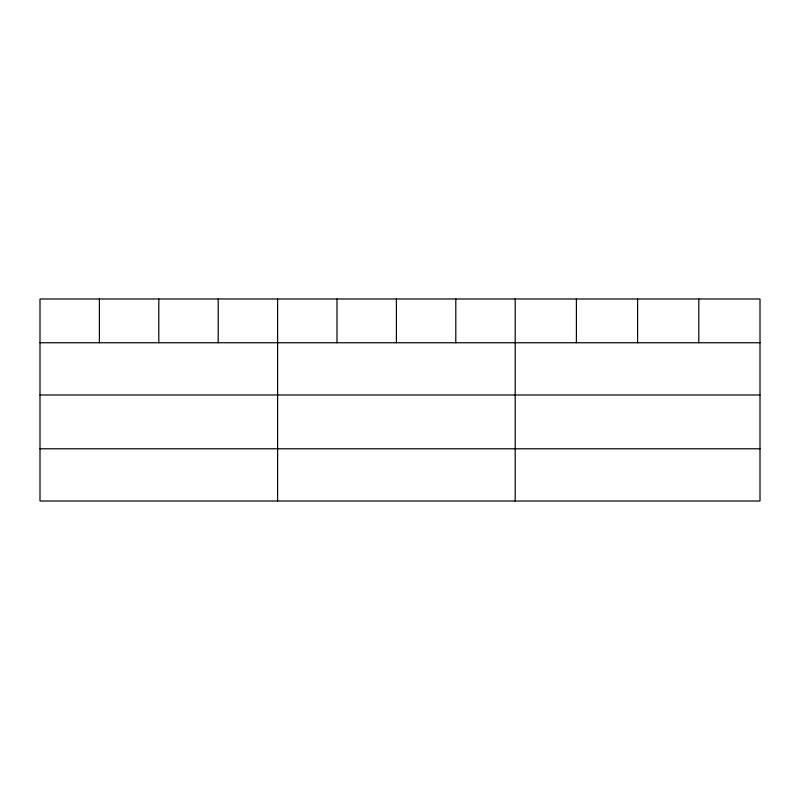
<?xml version="1.0" encoding="UTF-8"?>
<svg xmlns="http://www.w3.org/2000/svg" width="800" height="800" viewBox="0 0 800 800"><rect width="100%" height="100%" fill="white"/><g stroke="black" fill="none" stroke-linecap="round" stroke-linejoin="round"><path stroke-width="1.2" d="M760 394.98L760 298.99L40 298.99L40 501.01L760 501.01L760 394.98L40 394.98M40 342.75L760 342.75M40 448.78L760 448.78M698.8 298.99L698.8 342.75M637.6 298.99L637.6 342.75M576.4 298.99L576.4 342.75M515.2 298.99L515.2 501.01M455.8 298.99L455.8 342.75M396.4 298.99L396.4 342.75M337 298.99L337 342.75M277.6 298.99L277.6 501.01M218.2 298.99L218.2 342.75M158.8 298.99L158.8 342.75M99.4 298.99L99.4 342.75"/></g></svg>
